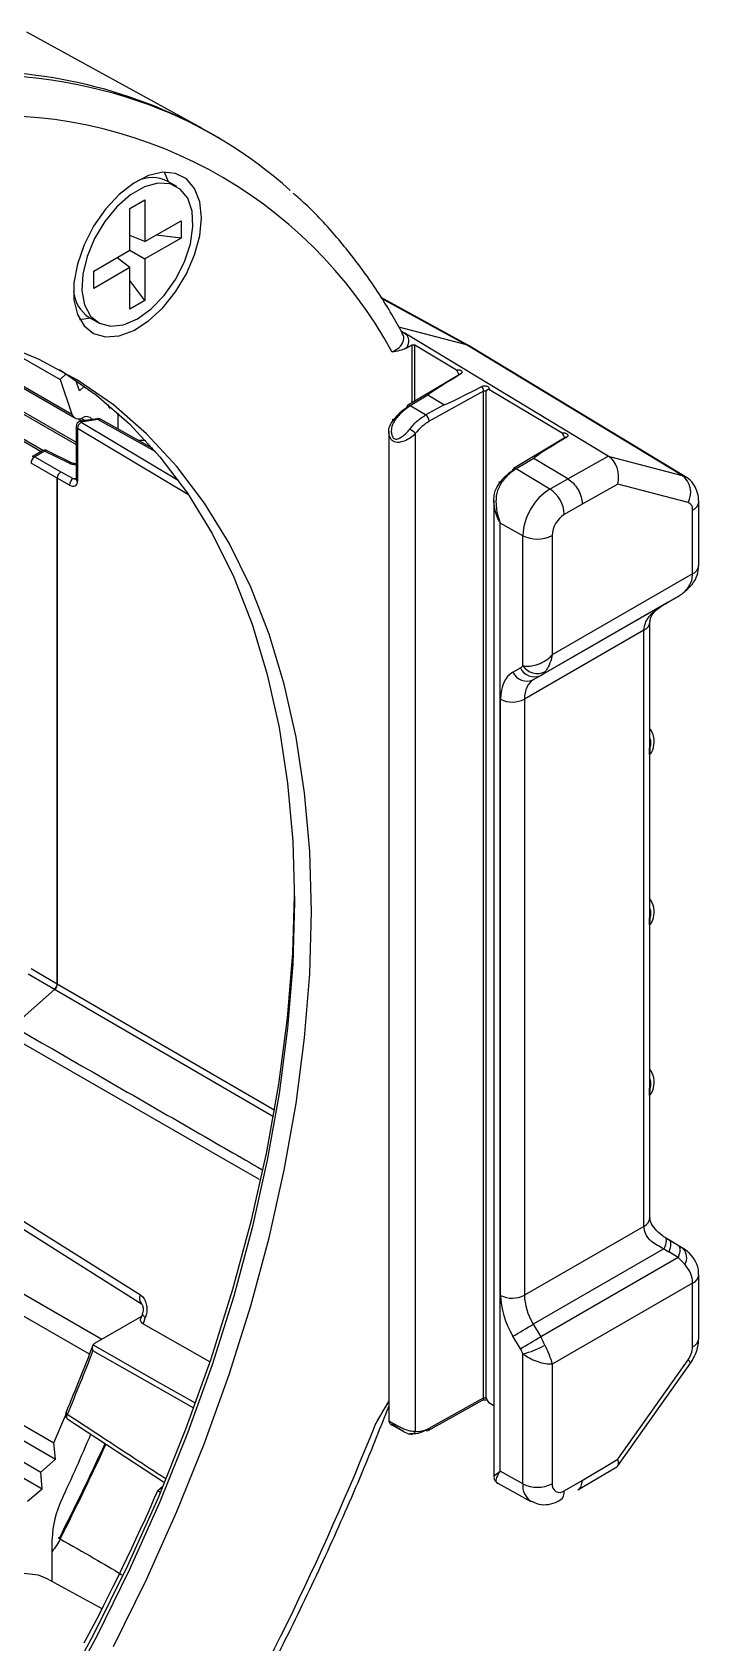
# Model space of a CAD drawing. Extents: x 7 to 135, y 1 to 99.
# Drawn here: x 33.303 to 35.219, y 72.161 to 76.795 of the extents above; entities that cross this region are included whole.
import ezdxf

# ---------------------------------------------------------------- set-up
doc = ezdxf.new("R2010")
doc.units = 0
doc.header["$MEASUREMENT"] = 0
doc.layers.add('OBJECT', color=7, linetype='CONTINUOUS')

msp = doc.modelspace()

# ---------------------------------------------------------------- linework, layer by layer
at = {"layer": 'OBJECT'}
for p, q in [((33.7908, 76.5186), (33.2875, 76.795)), ((33.8521, 76.4828), (33.837, 76.4919)), ((33.6942, 76.3647), (33.6834, 76.3923)), ((33.7183, 76.3508), (33.6923, 76.3658)), ((33.5838, 76.2875), (33.6269, 76.3124)), ((33.5838, 76.1675), (33.5838, 76.2875)), ((33.6269, 76.3124), (33.6269, 76.1924)), ((33.6269, 76.1924), (33.7308, 76.2524)), ((33.7308, 76.2524), (33.7308, 76.2026)), ((33.6269, 76.1924), (33.5838, 76.2104)), ((33.7308, 76.2026), (33.6269, 76.1426)), ((33.7308, 76.2026), (33.6588, 76.2108)), ((33.4798, 76.1075), (33.5838, 76.1675)), ((33.5838, 76.1177), (33.5466, 76.1461)), ((33.5838, 76.1675), (33.6269, 76.1426)), ((33.6269, 76.1426), (33.6269, 76.0226)), ((33.5838, 76.1177), (33.4798, 76.0577)), ((33.4798, 76.0577), (33.4798, 76.1075)), ((33.5838, 75.9977), (33.5838, 76.1177)), ((33.6269, 76.0226), (33.5838, 76.0809)), ((33.6269, 76.0226), (33.5838, 75.9977)), ((34.5605, 75.8916), (34.3042, 76.0324)), ((34.3056, 76.0302), (34.5511, 75.8954)), ((32.6783, 75.9646), (33.329, 75.589)), ((32.688, 75.9653), (33.3349, 75.5918)), ((32.8063, 75.9683), (33.4288, 75.6089)), ((32.8175, 75.9681), (33.4288, 75.6152)), ((32.9517, 75.9587), (33.4257, 75.6851)), ((32.9654, 75.957), (33.4171, 75.6962)), ((33.4663, 75.9743), (33.4923, 75.9593)), ((33.1916, 75.9061), (33.3833, 75.7954)), ((34.5511, 75.8954), (34.357, 75.9462)), ((34.3621, 75.937), (34.3712, 75.9302)), ((34.3712, 75.9302), (34.3794, 75.9246)), ((34.9583, 75.5755), (34.372, 75.9297)), ((34.3796, 75.8865), (34.3952, 75.8953)), ((34.3952, 75.8953), (34.4022, 75.8951)), ((34.3952, 75.7289), (34.3952, 75.8953)), ((34.4022, 75.8951), (34.5219, 75.8237)), ((34.4022, 75.7331), (34.4022, 75.8951)), ((35.1712, 75.5197), (34.5511, 75.8954)), ((35.1807, 75.5158), (34.562, 75.8908)), ((33.4008, 75.8121), (33.3833, 75.7954)), ((33.3833, 75.7954), (33.4171, 75.6962)), ((33.439, 75.7627), (33.4284, 75.7939)), ((33.4533, 75.7764), (33.439, 75.7627)), ((34.5327, 75.8111), (34.3817, 75.7208)), ((34.5328, 75.8112), (34.5327, 75.8111)), ((34.6153, 75.7679), (34.8259, 75.642)), ((33.5194, 75.725), (33.5254, 75.7146)), ((34.4403, 75.7504), (34.3896, 75.7201)), ((34.4336, 75.6938), (34.3896, 75.7201)), ((34.4336, 75.6938), (34.4861, 75.723)), ((34.4861, 75.723), (34.4403, 75.7504)), ((34.6002, 75.7625), (34.4439, 75.6754)), ((34.6002, 72.8658), (34.6002, 75.7625)), ((34.6072, 75.7622), (34.6002, 75.7625)), ((34.6072, 72.8661), (34.6072, 75.7622)), ((33.4353, 75.6827), (33.4464, 75.6763)), ((33.4894, 75.683), (33.4415, 75.6756)), ((33.4435, 75.6843), (33.455, 75.6777)), ((33.4917, 75.6804), (33.4438, 75.673)), ((33.6582, 75.5876), (33.4917, 75.6804)), ((33.6499, 75.5972), (33.499, 75.6813)), ((33.55, 75.6529), (33.55, 75.6984)), ((33.4288, 75.6608), (33.4288, 75.5089)), ((33.433, 75.6547), (33.433, 75.5029)), ((33.7525, 75.4638), (33.433, 75.6547)), ((33.4438, 75.673), (33.7226, 75.5063)), ((34.3275, 75.6457), (34.3275, 72.8014)), ((34.404, 72.7695), (34.404, 75.6401)), ((34.8368, 75.6295), (34.6858, 75.5392)), ((34.8369, 75.6295), (34.8368, 75.6295)), ((33.3314, 75.5904), (33.3029, 75.5739)), ((33.3386, 75.5898), (33.3101, 75.5734)), ((33.4088, 75.5547), (33.3386, 75.5898)), ((33.4159, 75.5557), (33.3456, 75.5908)), ((33.3748, 75.5115), (33.2995, 75.555)), ((33.3101, 75.5734), (33.3854, 75.5299)), ((34.7443, 75.5687), (34.6937, 75.5384)), ((34.7905, 75.4806), (34.6937, 75.5384)), ((34.842, 75.5103), (34.7443, 75.5687)), ((34.842, 75.5103), (34.9583, 75.5755)), ((34.9583, 75.5755), (35.1712, 75.5197)), ((33.3748, 74.0569), (33.3748, 75.5115)), ((33.375, 75.5114), (33.375, 74.0568)), ((33.4099, 75.492), (33.375, 75.5114)), ((33.3854, 75.5299), (33.4203, 75.5105)), ((33.4203, 75.5105), (33.4288, 75.5119)), ((34.7905, 75.4806), (34.842, 75.5103)), ((34.9859, 75.4945), (34.8837, 75.4373)), ((35.188, 75.4417), (34.9859, 75.4945)), ((34.6298, 75.4478), (34.6298, 72.6392)), ((35.2185, 75.2609), (35.2185, 75.4442)), ((34.8837, 75.4373), (34.8322, 75.4075)), ((35.201, 75.2364), (35.201, 75.4197)), ((34.713, 75.3464), (34.6481, 75.3826)), ((34.6481, 72.6546), (34.6481, 75.3826)), ((34.713, 74.9721), (34.713, 75.3464)), ((34.7971, 75.3469), (34.7971, 75.0033)), ((35.201, 75.2364), (34.7971, 75.0033)), ((35.1595, 75.1718), (34.7644, 74.9438)), ((35.1326, 75.1563), (35.1595, 75.1718)), ((35.1185, 75.1482), (34.743, 74.9314)), ((35.0608, 75.0743), (34.7175, 74.8761)), ((35.0608, 73.359), (35.0608, 75.0743)), ((35.0783, 74.7496), (35.0783, 75.0988)), ((34.6845, 74.9535), (34.7058, 74.9658)), ((34.7644, 74.9438), (34.743, 74.9314)), ((34.6489, 73.1606), (34.6489, 74.8758)), ((34.7175, 74.8761), (34.7175, 73.1609)), ((35.0783, 74.2597), (35.0783, 74.7126)), ((33.4672, 72.9913), (30.5835, 74.656)), ((30.6195, 74.6989), (33.5034, 73.0341)), ((30.413, 74.4403), (33.365, 72.7361)), ((30.3899, 74.4094), (33.3699, 72.6891)), ((30.3352, 74.3341), (33.3316, 72.6043)), ((30.3584, 74.3663), (33.3278, 72.6521)), ((35.0783, 73.7698), (35.0783, 74.2226)), ((33.2995, 74.1011), (33.3748, 74.0569)), ((33.3669, 74.0406), (33.2916, 74.0848)), ((33.375, 74.0568), (33.9998, 73.6932)), ((33.2478, 73.9348), (33.3668, 74.0403)), ((33.9964, 73.6741), (33.3671, 74.0404)), ((35.0783, 73.3835), (35.0783, 73.7327)), ((33.12, 73.4501), (33.617, 73.1363)), ((35.0608, 73.359), (34.7175, 73.1609)), ((35.1738, 73.2957), (35.123, 73.3265)), ((35.1333, 73.3196), (35.1302, 73.3215)), ((35.1313, 73.3209), (35.1333, 73.3196)), ((35.1333, 73.3196), (35.1602, 73.3037)), ((35.1185, 73.2944), (34.743, 73.0776)), ((35.1595, 73.2695), (34.7644, 73.0415)), ((35.1595, 73.2695), (35.1326, 73.2854)), ((35.2185, 73.0367), (35.2185, 73.22)), ((35.201, 73.1955), (34.7971, 72.9624)), ((35.201, 73.0122), (35.201, 73.1955)), ((33.6167, 73.0996), (33.4822, 73.0219)), ((33.6195, 73.1073), (33.6146, 73.0936)), ((33.6218, 73.0788), (33.8121, 72.9705)), ((34.7058, 73.007), (34.6845, 73.0431)), ((34.743, 73.0776), (34.7644, 73.0415)), ((34.713, 72.6184), (34.713, 72.9927)), ((34.7971, 72.9624), (34.7971, 72.6188)), ((34.9859, 72.6891), (35.188, 72.9752)), ((34.9862, 72.67), (35.1946, 72.9651)), ((34.3275, 72.8575), (34.2905, 72.7921)), ((34.4408, 72.7717), (34.5971, 72.8589)), ((34.4439, 72.7786), (34.6002, 72.8658)), ((34.6002, 72.8658), (34.6072, 72.8661)), ((34.6298, 72.843), (34.6153, 72.8511)), ((33.365, 72.7361), (33.3983, 72.8151)), ((33.405, 72.8042), (33.6804, 72.6237)), ((34.3361, 72.7877), (34.3701, 72.769)), ((34.3702, 72.7692), (34.3674, 72.7707)), ((33.3699, 72.6891), (33.365, 72.7361)), ((33.3278, 72.6521), (33.3699, 72.6891)), ((34.8709, 72.6006), (34.9836, 72.6676)), ((34.8837, 72.6283), (34.9859, 72.6891)), ((33.3316, 72.6043), (33.3278, 72.6521)), ((34.6415, 72.6199), (34.7364, 72.5678)), ((34.713, 72.6184), (34.6481, 72.6546)), ((34.8322, 72.5986), (34.8837, 72.6283)), ((33.2892, 72.5685), (33.3316, 72.6043)), ((33.664, 72.5994), (33.6793, 72.6124)), ((33.664, 72.5994), (33.6719, 72.5948)), ((34.8713, 72.6009), (34.8719, 72.6012)), ((33.36, 72.3375), (33.36, 72.4601)), ((33.5035, 72.2588), (33.3459, 72.3453))]:
    msp.add_line(p, q, dxfattribs=at)
at = {"layer": 'OBJECT', "flags": 128}
for points in [[(33.7892, 76.2612), (33.7842, 76.3073), (33.7696, 76.3452), (33.7462, 76.3728), (33.7151, 76.3887), (33.6782, 76.392), (33.6373, 76.3826), (33.5946, 76.3608), (33.5526, 76.328), (33.5134, 76.2858), (33.4792, 76.2366), (33.4517, 76.183), (33.4326, 76.1279), (33.4227, 76.0743), (33.4227, 76.025), (33.4326, 75.9827), (33.4517, 75.9497), (33.4792, 75.9278), (33.5134, 75.9181), (33.5526, 75.9212), (33.5946, 75.9369), (33.6373, 75.9644), (33.6782, 76.0021), (33.7151, 76.0481), (33.7462, 76.0999), (33.7696, 76.1546), (33.7842, 76.2094), (33.7892, 76.2612)], [(33.6053, 75.9705), (33.6451, 75.9992), (33.6823, 76.0378), (33.7147, 76.0837), (33.7403, 76.1341), (33.7573, 76.1858), (33.7648, 76.2355), (33.7623, 76.2802), (33.7499, 76.3171), (33.7285, 76.3438), (33.6993, 76.3586), (33.6642, 76.3606), (33.6254, 76.3497), (33.5853, 76.3266), (33.5465, 76.2927), (33.5114, 76.2501), (33.4822, 76.2016), (33.4607, 76.1501), (33.4484, 76.099), (33.4458, 76.0514), (33.4534, 76.0103), (33.4704, 75.9783), (33.4959, 75.9574), (33.5283, 75.9489), (33.5656, 75.9534), (33.6053, 75.9705)], [(34.1053, 74.2651), (34.1004, 74.4389), (34.0857, 74.6062), (34.0613, 74.7665), (34.0272, 74.9191), (33.9837, 75.0633), (33.9308, 75.1986), (33.8689, 75.3244), (33.7982, 75.4402), (33.7189, 75.5454), (33.6313, 75.6398), (33.536, 75.7229), (33.4331, 75.7943), (33.3232, 75.8537), (33.2067, 75.901), (33.0841, 75.9359), (32.9559, 75.9582), (32.8226, 75.968), (32.6848, 75.9651), (32.543, 75.9495), (32.5034, 75.943)], [(33.4389, 75.9688), (33.4642, 75.9722), (33.4682, 75.9732)], [(34.562, 75.8908), (34.5588, 75.8925), (34.5511, 75.8954)], [(33.3816, 75.8241), (33.3843, 75.8224), (33.4872, 75.751), (33.5825, 75.668), (33.6701, 75.5736), (33.7494, 75.4683), (33.8201, 75.3526), (33.8821, 75.2268), (33.9349, 75.0915), (33.9784, 74.9473), (34.0125, 74.7947), (34.0369, 74.6344), (34.0516, 74.467), (34.0565, 74.2933), (34.0516, 74.1139), (34.0369, 73.9296), (34.0125, 73.7411), (33.9784, 73.5492), (33.9349, 73.3547), (33.8821, 73.1584), (33.8201, 72.9611), (33.7494, 72.7637), (33.6701, 72.5668), (33.5825, 72.3714), (33.4872, 72.1782), (33.3843, 71.9881)], [(34.5327, 75.8111), (34.5328, 75.8112), (34.5329, 75.8112)], [(34.5329, 75.8112), (34.5339, 75.8116), (34.5351, 75.8119)], [(33.4415, 75.6756), (33.4416, 75.6756), (33.4423, 75.6753), (33.443, 75.6744), (33.4438, 75.673)], [(33.4894, 75.683), (33.4896, 75.683), (33.4903, 75.6827), (33.491, 75.6818), (33.4917, 75.6804)], [(34.3402, 75.678), (34.3393, 75.6792), (34.3389, 75.6802), (34.3389, 75.6809), (34.3394, 75.6812), (34.3404, 75.6812), (34.3418, 75.6808), (34.3435, 75.68), (34.3455, 75.679)], [(34.8368, 75.6295), (34.8369, 75.6295), (34.837, 75.6296)], [(34.837, 75.6296), (34.8379, 75.63), (34.8391, 75.6302)], [(34.6466, 75.4984), (34.6458, 75.4997), (34.6453, 75.5007), (34.6454, 75.5013), (34.6459, 75.5016), (34.6468, 75.5016), (34.6482, 75.5012), (34.6499, 75.5004), (34.6519, 75.4994)], [(35.1712, 75.5197), (35.1779, 75.5173), (35.1804, 75.5159)], [(35.1819, 75.1877), (35.1814, 75.1874), (35.1791, 75.1868)], [(33.3762, 71.9935), (33.4803, 72.186), (33.5768, 72.3815), (33.6654, 72.5793), (33.7456, 72.7786), (33.8173, 72.9784), (33.8799, 73.1781), (33.9334, 73.3768), (33.9775, 73.5736), (34.0119, 73.7678), (34.0366, 73.9586), (34.0515, 74.1452), (34.0564, 74.3099)], [(33.536, 72.1501), (33.6313, 72.3432), (33.7189, 72.5387), (33.7982, 72.7355), (33.8689, 72.933), (33.9308, 73.1303), (33.9837, 73.3265), (34.0272, 73.521), (34.0613, 73.7129), (34.0857, 73.9014), (34.1004, 74.0857), (34.1053, 74.2651)], [(33.9563, 73.4939), (33.8961, 73.5286), (33.2332, 73.9106)], [(33.1165, 73.4756), (33.1577, 73.4496), (33.3226, 73.3456), (33.6138, 73.1618)], [(35.1221, 73.3268), (35.1232, 73.3258), (35.1245, 73.3234), (35.1251, 73.3203), (35.1251, 73.3163), (35.1244, 73.3117), (35.123, 73.3064), (35.121, 73.3006), (35.1185, 73.2944)], [(35.1333, 73.3196), (35.1352, 73.3178), (35.1366, 73.3152), (35.1373, 73.3118), (35.1375, 73.3077), (35.1371, 73.3029), (35.1362, 73.2975), (35.1346, 73.2917), (35.1326, 73.2854)], [(35.1602, 73.3037), (35.1621, 73.3019), (35.1634, 73.2993), (35.1642, 73.2959), (35.1644, 73.2918), (35.164, 73.287), (35.163, 73.2816), (35.1615, 73.2758), (35.1595, 73.2695)], [(33.6195, 73.1073), (33.6194, 73.1062), (33.6202, 73.1044), (33.622, 73.1024), (33.6248, 73.1001), (33.6285, 73.0978)], [(33.7653, 72.8374), (33.7206, 72.8629), (33.4775, 73.0011)], [(33.4777, 73.0178), (33.6556, 72.9166), (33.7708, 72.8511)], [(35.1946, 72.9651), (35.1947, 72.9654), (35.1943, 72.9675), (35.192, 72.9708), (35.188, 72.9752)], [(33.405, 72.8043), (33.4041, 72.805), (33.4027, 72.8074), (33.4022, 72.8107), (33.4027, 72.8144), (33.4041, 72.8184)], [(34.3911, 72.7609), (34.3902, 72.7611), (34.3881, 72.762)], [(33.3459, 72.3453), (33.3208, 72.3555), (33.2783, 72.3601), (33.2316, 72.3517), (33.1826, 72.3308), (33.1334, 72.2981), (33.0859, 72.2551), (33.0421, 72.2034), (33.0038, 72.1453), (32.9726, 72.0831), (32.9497, 72.0193), (32.9362, 71.9566), (32.9326, 71.8977), (32.9389, 71.8448), (32.955, 71.8001), (32.9802, 71.7656), (33.0017, 71.7489)]]:
    msp.add_lwpolyline(points, dxfattribs=at)
at = {"layer": 'OBJECT'}
for centre, radius, start, end in [((33.1396, 75.3065), 1.3754, 59.5295, 93.3106), ((33.1491, 75.2437), 1.4287, 69.9403, 93.2268), ((33.1919, 75.2513), 1.3041, 28.5635, 94.8414), ((33.2001, 75.4065), 1.2583, 47.87, 69.5789), ((33.6473, 76.2774), 0.0992, 63.0364, 115.6345), ((33.523, 76.059), 0.1019, 185.1226, 236.2172), ((34.5769, 75.7615), 0.0234, 2.5027, 37.9358), ((34.3862, 75.7147), 0.0076, 126.0664, 185.4117), ((34.3851, 75.7139), 0.0077, 53.7514, 115.6209), ((33.4362, 75.7026), 0.0201, 198.3946, 303.4464), ((33.4438, 75.6608), 0.015, 98.793, 180), ((33.4584, 75.6685), 0.0206, 36.6211, 122.6582), ((33.4917, 75.6682), 0.015, 60.8612, 98.793), ((33.4961, 75.6745), 0.00735, 66.6639, 126.6818), ((33.5351, 75.7255), 0.015, 210.0081, 238.6062), ((33.5301, 75.7226), 0.00928, 210.1661, 239.4905), ((33.5301, 75.7172), 0.00527, 208.6474, 238.2857), ((34.4204, 75.6744), 0.0235, 2.5135, 55.7421), ((33.4362, 75.6614), 0.0074, 185.2546, 244.7145), ((33.4557, 75.6537), 0.0227, 121.5919, 177.265), ((34.3512, 75.5925), 0.0711, 42.0021, 58.7195), ((33.3389, 75.5774), 0.015, 63.4641, 119.9973), ((33.3345, 75.5837), 0.00731, 56.4392, 114.9612), ((33.3429, 75.584), 0.00727, 68.3949, 127.1546), ((33.3212, 75.5547), 0.0218, 120.8772, 179.1228), ((33.306, 75.5673), 0.00731, 56.4392, 114.9612), ((33.4132, 75.5489), 0.00728, 68.4592, 127.1459), ((34.6903, 75.533), 0.00759, 126.0482, 185.4299), ((34.6891, 75.5322), 0.0077, 53.7255, 115.6468), ((33.3966, 75.5112), 0.0218, 120.8771, 179.1226), ((33.3807, 75.521), 0.0111, 238.11, 239.2017), ((33.397, 75.5112), 0.0221, 121.8692, 179.2745), ((33.432, 75.4917), 0.0221, 121.8692, 179.2745), ((33.4362, 75.5096), 0.0074, 185.2546, 244.7145), ((35.1339, 75.4709), 0.0615, 331.5812, 52.6343), ((34.8812, 75.3388), 0.1683, 122.6055, 177.3944), ((34.7398, 75.4033), 0.0924, 2.6515, 56.7709), ((35.189, 75.4468), 0.0296, 293.7478, 354.9144), ((34.8732, 75.3434), 0.0761, 122.6055, 177.3947), ((35.1807, 75.4225), 0.0205, 352.1128, 69.144), ((34.7547, 75.429), 0.0925, 243.2336, 297.3442), ((35.1891, 75.2635), 0.0296, 293.6859, 354.9956), ((35.0488, 75.1014), 0.0297, 293.7996, 354.6981), ((34.7251, 74.9727), 0.0449, 205.2231, 293.4327), ((34.7465, 74.985), 0.0449, 205.223, 293.4325), ((34.7556, 75.0019), 0.052, 215.0224, 293.5696), ((34.6829, 74.9432), 0.0755, 243.2341, 297.3441), ((33.3807, 74.0664), 0.0111, 238.11, 239.2017), ((33.3805, 74.0664), 0.0111, 239.1163, 240.2019), ((33.3916, 74.0827), 0.0489, 239.6462, 239.8922), ((35.0488, 73.3862), 0.0296, 293.7662, 354.9146), ((35.144, 73.2688), 0.0401, 330.8188, 42.2367), ((35.1891, 73.2226), 0.0296, 293.7052, 355.1662), ((33.6324, 73.1513), 0.0214, 150.6607, 224.7945), ((34.6829, 73.228), 0.0755, 243.2341, 297.3441), ((28.2471, 74.9993), 5.7075, 340.337, 340.5387), ((31.914, 77.8114), 5.5147, 300.157, 300.863), ((31.9196, 77.8021), 5.5459, 300.159, 300.861), ((35.1891, 73.0392), 0.0296, 293.6859, 354.9956), ((28.0871, 75.0592), 5.7699, 337.1474, 339.10314), ((34.6698, 73.1982), 0.21, 281.8916, 300.5313), ((35.134, 73.015), 0.067, 323.6502, 357.5993), ((34.5932, 72.8649), 0.00712, 303.6522, 7.5915), ((33.4132, 72.8168), 0.015, 157.1518, 236.7658), ((33.4068, 72.8261), 0.00813, 205.0776, 251.025), ((26.4774, 75.9138), 8.4136, 321.08117, 338.22124), ((27.7704, 75.1838), 6.1944, 335.067, 336.97563), ((34.3924, 72.7731), 0.0122, 263.9223, 342.8556), ((34.4378, 72.7783), 0.00724, 234.3473, 293.6736), ((34.4368, 72.7777), 0.00716, 303.8647, 7.408), ((25.9491, 76.2257), 8.3303, 333.14371, 335.22167), ((25.9736, 76.2115), 8.3053, 333.14371, 335.23645), ((34.7664, 72.6124), 0.0537, 173.5876, 236.2453), ((34.7547, 72.7009), 0.0925, 243.2336, 297.3442), ((34.8185, 72.6153), 0.0216, 170.7853, 309.2033), ((33.6331, 72.4531), 0.2731, 154.0775, 178.5326), ((28.1582, 74.9859), 6.0008, 331.91648, 336.5658), ((34.8028, 72.5953), 0.0296, 304.6531, 6.2928)]:
    msp.add_arc(centre, radius, start, end, dxfattribs=at)
for centre, major_axis, ratio, start_param, end_param in [((35.1465, 76.1608), (0.7062, 0.4103), 0.013232, 2.609715, 3.148922), ((35.2174, 76.1184), (0.7313, 0.3953), 0.012773, 3.14919, 3.688418), ((34.3787, 75.6287), (0.0509, 0.0912), 0.567218, 0.777194, 1.336038), ((34.4438, 75.591), (0.053, 0.0887), 0.587369, 0.794049, 1.359369), ((35.4505, 75.9791), (0.7062, 0.4103), 0.013232, 2.609609, 3.148922), ((33.6064, 75.5593), (0.11, 0.0032), 0.556797, 1.342332, 1.5421), ((33.4293, 75.5674), (0.03, 0.0009), 0.556797, 3.945624, 4.679401), ((34.9435, 75.519), (-0.0079, 0.0617), 0.713375, 4.214675, 5.768018), ((33.4092, 75.5169), (-0.0187, 0.0262), 0.564092, 2.269368, 3.809936), ((33.42, 75.5229), (0.0194, -0.0082), 0.555701, 4.958992, 5.31866), ((34.6827, 75.4532), (0.0472, 0.0847), 0.567218, 0.777194, 1.342344), ((35.1302, 75.2935), (0.0156, 0.1317), 0.703403, 3.625631, 3.856201), ((35.135, 75.1577), (0.1925, 0.1111), 0.00007, 1.5831, 1.656567), ((34.7704, 74.808), (-0.0867, 0.1451), 0.587369, 6.27423, 7.059628), ((34.6697, 75.027), (-0.0364, 0.0609), 0.587369, 3.132637, 3.359014), ((34.7038, 75.0473), (-0.0609, 0.1034), 0.583313, 3.136403, 3.362779), ((34.8045, 74.8283), (-0.0623, 0.1026), 0.591392, 6.270359, 7.055757), ((33.364, 74.0509), (0.0075, 0.013), 0.595189, 4.191336, 5.499399), ((33.364, 74.0509), (0.0076, 0.0129), 0.612561, 4.193566, 5.501628), ((34.5471, 73.35), (1.1723, -0.7072), 0.015323, 3.150836, 3.151186), ((34.5581, 73.3559), (1.1831, -0.701), 0.007664, 3.146016, 3.146366), ((34.555, 73.3663), (1.1882, -0.6741), 0.018972, 3.134758, 3.14745), ((34.5581, 73.3559), (1.191, -0.6845), 0.009451, 3.138189, 3.138539), ((35.135, 73.5063), (-0.1361, 0.2357), 0.577247, 2.270267, 2.343734), ((35.1302, 73.2526), (0.0913, -0.0854), 0.259423, 1.261668, 1.492238), ((35.1609, 73.3042), (0.0593, -0.0351), 0.01075, 4.706253, 4.936823), ((34.7704, 73.0928), (-0.0867, 0.1451), 0.587369, 0.776443, 1.561841), ((34.8045, 73.1131), (-0.0623, 0.1026), 0.591392, 0.772571, 1.55797), ((34.7038, 73.0065), (-0.0609, 0.1034), 0.583313, 4.480822, 4.707199), ((34.6697, 72.9861), (-0.0364, 0.0609), 0.587369, 4.477057, 4.703434), ((34.4438, 72.863), (0.053, 0.0887), 0.587369, 3.370931, 3.936251), ((34.9435, 72.7135), (-0.0415, 0.0449), 0.368876, 3.063176, 3.841385)]:
    msp.add_ellipse(centre, major_axis=major_axis, ratio=ratio, start_param=start_param, end_param=end_param, dxfattribs=at)
for points, knots in [([(34.3666, 75.929), (34.3566, 75.9471), (34.324, 76.0063), (34.2626, 76.1), (34.1794, 76.2057), (34.1092, 76.283), (34.0644, 76.3215), (34.0524, 76.3318)], [0, 0, 0, 0, 0.116122, 0.379809, 0.642759, 0.904715, 1, 1, 1, 1]), ([(34.3373, 75.8749), (34.3428, 75.8779), (34.3557, 75.8851), (34.3683, 75.8998), (34.3728, 75.9156), (34.3679, 75.9252), (34.3661, 75.9288)], [0, 0, 0, 0, 0.221374, 0.523862, 0.824139, 1, 1, 1, 1]), ([(34.3794, 75.9246), (34.3814, 75.92), (34.3871, 75.9073), (34.3825, 75.8946), (34.3796, 75.8865)], [0, 0, 0, 0, 0.3655701, 1, 1, 1, 1]), ([(34.3796, 75.8865), (34.3726, 75.8836), (34.3581, 75.8774), (34.3445, 75.8759), (34.3374, 75.8749), (34.3373, 75.8749)], [0, 0, 0, 0, 0.479289, 0.993061, 1, 1, 1, 1]), ([(34.5219, 75.8237), (34.5232, 75.8238), (34.5259, 75.8242), (34.5301, 75.8236), (34.5338, 75.8224), (34.5366, 75.8205), (34.5382, 75.8183), (34.5385, 75.8158), (34.5374, 75.8136), (34.5358, 75.8124), (34.5351, 75.8119)], [0, 0, 0, 0, 0.127098, 0.254207, 0.381227, 0.508229, 0.635163, 0.762171, 0.88923, 1, 1, 1, 1]), ([(34.5296, 75.8086), (34.5296, 75.8087), (34.5293, 75.8094), (34.5287, 75.8109), (34.5276, 75.8137), (34.5257, 75.8182), (34.5233, 75.8216), (34.5219, 75.8237)], [0, 0, 0, 0, 0.0089151, 0.146175, 0.2832191, 0.5543775, 1, 1, 1, 1]), ([(34.5953, 75.7759), (34.5964, 75.7763), (34.5987, 75.7773), (34.6028, 75.7777), (34.607, 75.7774), (34.6108, 75.7763), (34.6138, 75.7745), (34.6157, 75.7723), (34.6162, 75.77), (34.6156, 75.7685), (34.6153, 75.7679)], [0, 0, 0, 0, 0.127205, 0.254389, 0.381573, 0.508646, 0.635618, 0.762539, 0.889522, 1, 1, 1, 1]), ([(34.6153, 75.7679), (34.6138, 75.7675), (34.6114, 75.767), (34.6093, 75.7649), (34.6082, 75.7634), (34.6076, 75.7626), (34.6073, 75.7622), (34.6072, 75.7622)], [0, 0, 0, 0, 0.4455582, 0.7167708, 0.8538267, 0.9910138, 1, 1, 1, 1]), ([(34.3896, 75.7201), (34.3825, 75.7153), (34.367, 75.7049), (34.3531, 75.6881), (34.3455, 75.679)], [0, 0, 0, 0, 0.454597, 1, 1, 1, 1]), ([(34.404, 75.6401), (34.3996, 75.636), (34.39, 75.6272), (34.3732, 75.6182), (34.3586, 75.6142), (34.3481, 75.6146), (34.3404, 75.6176), (34.3343, 75.623), (34.3291, 75.6319), (34.3267, 75.6453), (34.329, 75.6624), (34.3364, 75.6727), (34.3402, 75.678)], [0, 0, 0, 0, 0.120973, 0.261664, 0.366696, 0.439044, 0.499804, 0.560103, 0.631646, 0.736673, 0.863638, 1, 1, 1, 1]), ([(34.3455, 75.679), (34.3426, 75.6741), (34.3368, 75.6646), (34.3344, 75.6495), (34.3353, 75.6377), (34.3384, 75.6299), (34.3426, 75.6256), (34.348, 75.6239), (34.3555, 75.6253), (34.3658, 75.631), (34.3775, 75.6408), (34.3848, 75.6493), (34.3881, 75.6533)], [0, 0, 0, 0, 0.14501, 0.279376, 0.384498, 0.450066, 0.501534, 0.552961, 0.61833, 0.722541, 0.871291, 1, 1, 1, 1]), ([(34.3881, 75.6533), (34.3945, 75.6609), (34.4087, 75.6776), (34.4248, 75.6881), (34.4336, 75.6938)], [0, 0, 0, 0, 0.4536274, 1, 1, 1, 1]), ([(34.8259, 75.642), (34.8273, 75.6422), (34.83, 75.6425), (34.8342, 75.642), (34.8379, 75.6408), (34.8407, 75.6389), (34.8423, 75.6366), (34.8425, 75.6342), (34.8414, 75.6319), (34.8399, 75.6308), (34.8391, 75.6302)], [0, 0, 0, 0, 0.127104, 0.254165, 0.381205, 0.508229, 0.635177, 0.762152, 0.889216, 1, 1, 1, 1]), ([(34.8336, 75.627), (34.8336, 75.627), (34.8333, 75.6278), (34.8328, 75.6292), (34.8317, 75.6321), (34.8297, 75.6365), (34.8274, 75.6399), (34.8259, 75.642)], [0, 0, 0, 0, 0.008982, 0.146181, 0.283231, 0.554403, 1, 1, 1, 1]), ([(33.4288, 75.5532), (33.4269, 75.5533), (33.4231, 75.5534), (33.4186, 75.5545), (33.4167, 75.5554), (33.4159, 75.5557)], [0, 0, 0, 0, 0.371193, 0.732423, 1, 1, 1, 1]), ([(34.6937, 75.5384), (34.6866, 75.5336), (34.6718, 75.5236), (34.6587, 75.5077), (34.6519, 75.4994)], [0, 0, 0, 0, 0.480227, 1, 1, 1, 1]), ([(33.4288, 75.5089), (33.4287, 75.5083), (33.4286, 75.5074), (33.4287, 75.5076), (33.4287, 75.5076)], [0, 0, 0, 0, 0.682559, 1, 1, 1, 1]), ([(34.6481, 75.3826), (34.6481, 75.3827), (34.6476, 75.3835), (34.6466, 75.3854), (34.6439, 75.3905), (34.6354, 75.409), (34.6281, 75.4386), (34.6309, 75.4743), (34.6417, 75.4909), (34.6466, 75.4984)], [0, 0, 0, 0, 0.0031203, 0.0206763, 0.053584, 0.1400866, 0.5079971, 0.7770818, 1, 1, 1, 1]), ([(34.6519, 75.4994), (34.6476, 75.4918), (34.6378, 75.4748), (34.6341, 75.4393), (34.639, 75.4085), (34.6456, 75.389), (34.6477, 75.3837), (34.6481, 75.3827), (34.6481, 75.3826)], [0, 0, 0, 0, 0.216237, 0.4848889, 0.8577058, 0.9736092, 0.9965692, 1, 1, 1, 1]), ([(34.842, 75.5103), (34.8475, 75.5064), (34.8586, 75.4984), (34.8724, 75.4791), (34.8819, 75.4575), (34.8831, 75.444), (34.8837, 75.4373)], [0, 0, 0, 0, 0.249996, 0.500006, 0.750006, 1, 1, 1, 1]), ([(35.2185, 75.4442), (35.2179, 75.4526), (35.2167, 75.4707), (35.2042, 75.4954), (35.1904, 75.5113), (35.1808, 75.5154), (35.18, 75.5157)], [0, 0, 0, 0, 0.295828, 0.63598, 0.96768, 1, 1, 1, 1]), ([(35.1814, 75.1883), (35.1877, 75.1939), (35.2017, 75.2064), (35.2156, 75.2317), (35.2173, 75.2514), (35.2182, 75.2609)], [0, 0, 0, 0, 0.299187, 0.661829, 1, 1, 1, 1]), ([(35.1791, 75.1868), (35.1831, 75.1913), (35.1916, 75.2007), (35.1994, 75.2175), (35.2004, 75.2301), (35.201, 75.2364)], [0, 0, 0, 0, 0.3145614, 0.6578868, 1, 1, 1, 1]), ([(35.0608, 75.0743), (35.0617, 75.0812), (35.0639, 75.0979), (35.0838, 75.1251), (35.1059, 75.1398), (35.1185, 75.1482)], [0, 0, 0, 0, 0.233282, 0.565459, 1, 1, 1, 1]), ([(35.0788, 75.0987), (35.079, 75.1025), (35.0794, 75.1107), (35.0908, 75.1281), (35.1091, 75.1433), (35.1233, 75.1508), (35.1281, 75.1533)], [0, 0, 0, 0, 0.235268, 0.516239, 0.837223, 1, 1, 1, 1]), ([(34.713, 74.9721), (34.7186, 74.9714), (34.7286, 74.9701), (34.748, 74.9732), (34.7682, 74.9805), (34.7834, 74.9903), (34.7924, 74.9983), (34.7955, 75.0014), (34.7971, 75.0032), (34.7971, 75.0033)], [0, 0, 0, 0, 0.220983, 0.393625, 0.629568, 0.865289, 0.927329, 0.996391, 1, 1, 1, 1]), ([(34.7971, 75.0033), (34.7971, 75.0031), (34.7971, 75.003), (34.797, 75.0027), (34.797, 75.0023), (34.7967, 75.001), (34.7961, 74.9979), (34.7933, 74.986), (34.7868, 74.9691), (34.7796, 74.9588), (34.7764, 74.9543)], [0, 0, 0, 0, 0.006412, 0.007947, 0.012357, 0.029422, 0.070263, 0.170739, 0.638607, 1, 1, 1, 1]), ([(35.0779, 74.7126), (35.078, 74.7129), (35.0782, 74.7134), (35.0773, 74.7164), (35.0768, 74.7202), (35.0767, 74.7251), (35.0771, 74.7313), (35.0781, 74.7397), (35.078, 74.7462), (35.0779, 74.7496)], [0, 0, 0, 0, 0.176997, 0.310125, 0.449313, 0.544426, 0.638018, 0.808228, 1, 1, 1, 1]), ([(35.0783, 74.7624), (35.0788, 74.7607), (35.0807, 74.7533), (35.0794, 74.7424), (35.0781, 74.7318), (35.0776, 74.7262), (35.0776, 74.7222), (35.078, 74.7203), (35.0785, 74.7187), (35.0794, 74.7171), (35.0793, 74.7173), (35.0793, 74.7174)], [0, 0, 0, 0, 0.088416, 0.372729, 0.496637, 0.561116, 0.62522, 0.711776, 0.722394, 0.820516, 1, 1, 1, 1]), ([(35.0791, 74.7175), (35.0807, 74.7198), (35.0877, 74.7295), (35.0915, 74.7517), (35.0888, 74.7758), (35.0808, 74.7875), (35.0783, 74.791)], [0, 0, 0, 0, 0.106501, 0.459583, 0.833709, 1, 1, 1, 1]), ([(35.0791, 74.2276), (35.0807, 74.2298), (35.0877, 74.2395), (35.0915, 74.2618), (35.0888, 74.2859), (35.0808, 74.2975), (35.0783, 74.3011)], [0, 0, 0, 0, 0.106501, 0.459583, 0.833709, 1, 1, 1, 1]), ([(35.0779, 74.2226), (35.078, 74.223), (35.0782, 74.2235), (35.0773, 74.2265), (35.0768, 74.2303), (35.0767, 74.2352), (35.0771, 74.2414), (35.0781, 74.2498), (35.078, 74.2563), (35.0779, 74.2597)], [0, 0, 0, 0, 0.176997, 0.310125, 0.449313, 0.544427, 0.638019, 0.808226, 1, 1, 1, 1]), ([(35.0783, 74.2725), (35.0788, 74.2708), (35.0807, 74.2634), (35.0794, 74.2525), (35.0781, 74.2418), (35.0776, 74.2363), (35.0776, 74.2322), (35.078, 74.2304), (35.0785, 74.2287), (35.0794, 74.2272), (35.0793, 74.2274), (35.0793, 74.2275)], [0, 0, 0, 0, 0.088416, 0.37273, 0.496637, 0.561115, 0.625219, 0.711775, 0.722393, 0.820515, 1, 1, 1, 1]), ([(33.3671, 74.0404), (33.3671, 74.0404), (33.3669, 74.0404), (33.3668, 74.0403), (33.3668, 74.0403), (33.3668, 74.0403)], [0, 0, 0, 0, 0.3902055, 0.8565342, 1, 1, 1, 1]), ([(33.2478, 73.9348), (33.2478, 73.9348), (33.423, 73.8339), (33.6612, 73.6966), (33.8995, 73.5593), (33.9627, 73.5229)], [0, 0, 0, 0, 0.000128, 0.734903, 1, 1, 1, 1]), ([(35.0783, 73.7826), (35.0788, 73.7808), (35.0807, 73.7735), (35.0794, 73.7626), (35.0781, 73.7519), (35.0776, 73.7463), (35.0776, 73.7423), (35.078, 73.7404), (35.0785, 73.7388), (35.0794, 73.7372), (35.0793, 73.7374), (35.0793, 73.7376)], [0, 0, 0, 0, 0.088416, 0.37273, 0.496638, 0.561116, 0.625219, 0.711775, 0.722393, 0.820516, 1, 1, 1, 1]), ([(35.0791, 73.7377), (35.0807, 73.7399), (35.0877, 73.7496), (35.0915, 73.7719), (35.0888, 73.796), (35.0808, 73.8076), (35.0783, 73.8112)], [0, 0, 0, 0, 0.106501, 0.459583, 0.833709, 1, 1, 1, 1]), ([(35.0779, 73.7327), (35.078, 73.733), (35.0782, 73.7336), (35.0773, 73.7366), (35.0768, 73.7403), (35.0767, 73.7453), (35.0771, 73.7515), (35.0781, 73.7599), (35.078, 73.7663), (35.0779, 73.7698)], [0, 0, 0, 0, 0.176997, 0.310124, 0.449312, 0.544426, 0.638019, 0.808226, 1, 1, 1, 1]), ([(35.1185, 73.2944), (35.1059, 73.3009), (35.0838, 73.3123), (35.0639, 73.336), (35.0617, 73.3523), (35.0608, 73.359)], [0, 0, 0, 0, 0.4345409, 0.7667183, 1, 1, 1, 1]), ([(35.1223, 73.3269), (35.1198, 73.3286), (35.1083, 73.3361), (35.092, 73.3514), (35.0795, 73.3708), (35.0789, 73.3796), (35.0786, 73.3836)], [0, 0, 0, 0, 0.09367, 0.419508, 0.735531, 1, 1, 1, 1]), ([(35.1314, 73.3208), (35.1311, 73.321), (35.128, 73.3229), (35.1249, 73.3249), (35.1221, 73.3267)], [0, 0, 0, 0, 0.105138, 1, 1, 1, 1]), ([(35.2176, 73.2201), (35.2179, 73.2224), (35.2195, 73.2355), (35.2109, 73.258), (35.1927, 73.2842), (35.1746, 73.2948), (35.1649, 73.3004)], [0, 0, 0, 0, 0.067674, 0.387378, 0.673701, 1, 1, 1, 1]), ([(35.201, 73.1955), (35.2008, 73.1984), (35.2004, 73.2095), (35.1948, 73.2286), (35.1841, 73.2426), (35.1791, 73.2492)], [0, 0, 0, 0, 0.154646, 0.598419, 1, 1, 1, 1]), ([(33.6138, 73.1618), (33.6168, 73.1593), (33.623, 73.1544), (33.6293, 73.1422), (33.6326, 73.1278), (33.6326, 73.1122), (33.6298, 73.1025), (33.6285, 73.0978)], [0, 0, 0, 0, 0.190825, 0.381003, 0.579946, 0.798931, 1, 1, 1, 1]), ([(33.6171, 73.1363), (33.6172, 73.1362), (33.6174, 73.1361), (33.6188, 73.1342), (33.6202, 73.131), (33.6214, 73.1263), (33.6219, 73.1198), (33.6213, 73.113), (33.6199, 73.1091), (33.6193, 73.1074)], [0, 0, 0, 0, 0.13148, 0.237149, 0.344826, 0.484313, 0.644481, 0.847218, 1, 1, 1, 1]), ([(33.6218, 73.0788), (33.6198, 73.0802), (33.6159, 73.0829), (33.6139, 73.0881), (33.6135, 73.0918), (33.6146, 73.0936), (33.6146, 73.0936)], [0, 0, 0, 0, 0.32761, 0.654636, 0.995577, 1, 1, 1, 1]), ([(35.1946, 72.9651), (35.1983, 72.9711), (35.2089, 72.9876), (35.2172, 73.0125), (35.2182, 73.0306), (35.2185, 73.0367)], [0, 0, 0, 0, 0.272912, 0.756691, 1, 1, 1, 1]), ([(33.4769, 73.0163), (33.4648, 72.9848), (33.44, 72.9201), (33.4131, 72.8557), (33.3994, 72.8226)], [0, 0, 0, 0, 0.487069, 1, 1, 1, 1]), ([(33.4775, 73.0011), (33.4775, 73.0012), (33.4769, 73.0032), (33.4761, 73.0076), (33.4759, 73.0136), (33.4771, 73.0165), (33.4777, 73.0178)], [0, 0, 0, 0, 0.007545, 0.312921, 0.701309, 1, 1, 1, 1]), ([(33.4822, 73.0219), (33.4808, 73.0209), (33.4789, 73.0197), (33.4779, 73.0182), (33.4777, 73.0178)], [0, 0, 0, 0, 0.761955, 1, 1, 1, 1]), ([(34.7971, 72.9624), (34.7971, 72.9624), (34.7954, 72.9623), (34.7922, 72.9623), (34.7831, 72.9628), (34.7678, 72.9651), (34.7481, 72.9715), (34.7293, 72.9804), (34.7186, 72.9878), (34.7132, 72.9926), (34.713, 72.9927)], [0, 0, 0, 0, 0.003609, 0.078396, 0.138168, 0.374467, 0.610986, 0.765275, 0.993069, 1, 1, 1, 1]), ([(34.7764, 73.0173), (34.7765, 73.0172), (34.7796, 73.0099), (34.7869, 72.9935), (34.7931, 72.9771), (34.796, 72.9671), (34.7966, 72.9645), (34.7969, 72.9633), (34.797, 72.9629), (34.7971, 72.9626), (34.7971, 72.9625), (34.7971, 72.9624)], [0, 0, 0, 0, 0.005743, 0.356856, 0.829925, 0.915275, 0.964577, 0.985128, 0.992054, 0.993588, 1, 1, 1, 1]), ([(34.2905, 72.7921), (34.2907, 72.7924), (34.3028, 72.8132), (34.3152, 72.8337), (34.3275, 72.854)], [0, 0, 0, 0, 0.014189, 1, 1, 1, 1]), ([(34.5971, 72.8589), (34.5974, 72.8591), (34.5981, 72.8594), (34.5999, 72.86), (34.6023, 72.8603), (34.6049, 72.8604), (34.6064, 72.8602), (34.6071, 72.8601)], [0, 0, 0, 0, 0.1995377, 0.3873652, 0.5927629, 0.8154712, 1, 1, 1, 1]), ([(34.6071, 72.8601), (34.6072, 72.8601), (34.6082, 72.86), (34.6094, 72.8596), (34.6106, 72.8591), (34.6107, 72.859), (34.6107, 72.859)], [0, 0, 0, 0, 0.0745479, 0.3941006, 0.6920355, 1, 1, 1, 1]), ([(34.6072, 72.8661), (34.6073, 72.866), (34.6076, 72.8653), (34.6082, 72.8638), (34.6093, 72.861), (34.6114, 72.8565), (34.6138, 72.8532), (34.6153, 72.8511)], [0, 0, 0, 0, 0.0089863, 0.1461639, 0.2832319, 0.5544372, 1, 1, 1, 1]), ([(33.0605, 70.6479), (33.0853, 70.6786), (33.1612, 70.7726), (33.2833, 70.9364), (33.4265, 71.1384), (33.564, 71.3457), (33.6959, 71.5575), (33.8217, 71.7732), (33.9412, 71.9923), (34.054, 72.2144), (34.1597, 72.4388), (34.2514, 72.6476), (34.3044, 72.782), (34.3275, 72.8405)], [0, 0, 0, 0, 0.047304, 0.144816, 0.242318, 0.339813, 0.437304, 0.534793, 0.632282, 0.729773, 0.827269, 0.924773, 1, 1, 1, 1]), ([(33.4041, 72.8184), (33.4109, 72.8139), (33.4449, 72.7917), (33.5384, 72.7304), (33.6251, 72.6736), (33.6847, 72.6346)], [0, 0, 0, 0, 0.072644, 0.363233, 1, 1, 1, 1]), ([(34.3278, 72.8013), (34.3277, 72.8013), (34.3266, 72.8006), (34.3295, 72.7988), (34.3347, 72.7956), (34.3412, 72.7921), (34.3487, 72.7879), (34.3589, 72.7824), (34.3725, 72.7759), (34.3891, 72.77), (34.399, 72.7697), (34.404, 72.7695)], [0, 0, 0, 0, 0.0128895, 0.1591757, 0.258798, 0.3387942, 0.4187217, 0.5129637, 0.6448172, 0.8172536, 1, 1, 1, 1]), ([(34.3277, 72.8013), (34.3277, 72.8002), (34.3277, 72.7976), (34.3292, 72.794), (34.3315, 72.791), (34.3338, 72.789), (34.3355, 72.7879), (34.3362, 72.7876), (34.3364, 72.7875)], [0, 0, 0, 0, 0.179223, 0.411173, 0.611535, 0.788929, 0.950015, 1, 1, 1, 1]), ([(34.3674, 72.7707), (34.3663, 72.7713), (34.3622, 72.7735), (34.3556, 72.7781), (34.3485, 72.783), (34.3431, 72.7862), (34.3387, 72.7883), (34.3354, 72.7892), (34.3341, 72.7887), (34.3358, 72.788), (34.3365, 72.7878)], [0, 0, 0, 0, 0.0687442, 0.2466871, 0.3630787, 0.4554011, 0.5477741, 0.6709794, 0.8696298, 1, 1, 1, 1]), ([(34.3673, 72.7706), (34.3675, 72.7705), (34.3733, 72.7668), (34.3812, 72.7627), (34.3889, 72.7618), (34.3912, 72.7615)], [0, 0, 0, 0, 0.0220601, 0.712309, 1, 1, 1, 1]), ([(34.4336, 72.7725), (34.4263, 72.7689), (34.4102, 72.7611), (34.3959, 72.7617), (34.3881, 72.762)], [0, 0, 0, 0, 0.453626, 1, 1, 1, 1]), ([(34.6305, 72.6392), (34.6303, 72.6393), (34.6281, 72.6406), (34.6357, 72.6457), (34.6439, 72.6517), (34.6466, 72.6535), (34.6476, 72.6542), (34.6481, 72.6545), (34.6481, 72.6546)], [0, 0, 0, 0, 0.0749637, 0.744909, 0.9024247, 0.9623503, 0.9943174, 1, 1, 1, 1]), ([(34.6305, 72.6392), (34.6302, 72.6381), (34.6293, 72.6336), (34.634, 72.6245), (34.6397, 72.6213), (34.6422, 72.6199)], [0, 0, 0, 0, 0.157641, 0.640129, 1, 1, 1, 1]), ([(34.6481, 72.6546), (34.6481, 72.6545), (34.6477, 72.654), (34.6456, 72.6511), (34.6389, 72.6413), (34.6348, 72.6296), (34.6359, 72.6219), (34.6412, 72.6203), (34.6417, 72.6202)], [0, 0, 0, 0, 0.004247, 0.03267, 0.176148, 0.637659, 0.970225, 1, 1, 1, 1]), ([(34.8712, 72.6009), (34.8713, 72.601), (34.876, 72.6019), (34.8816, 72.6109), (34.883, 72.6225), (34.8837, 72.6283)], [0, 0, 0, 0, 0.011102, 0.505537, 1, 1, 1, 1]), ([(34.737, 72.5688), (34.7443, 72.5651), (34.76, 72.5573), (34.7872, 72.558), (34.8072, 72.5642), (34.8175, 72.5699), (34.8197, 72.5711)], [0, 0, 0, 0, 0.277686, 0.5958944, 0.911797, 1, 1, 1, 1]), ([(33.3831, 72.4596), (33.3831, 72.4596), (33.3779, 72.4466), (33.3689, 72.4352), (33.36, 72.4237)], [0, 0, 0, 0, 0.000052, 1, 1, 1, 1]), ([(33.3809, 72.4625), (33.38, 72.4628), (33.3782, 72.4634), (33.3779, 72.463), (33.3794, 72.4618), (33.3819, 72.4603), (33.3831, 72.4596)], [0, 0, 0, 0, 0.249995, 0.499981, 0.749978, 1, 1, 1, 1]), ([(33.3831, 72.4596), (33.4159, 72.4412), (33.4756, 72.4078), (33.5343, 72.3725), (33.5608, 72.3566)], [0, 0, 0, 0, 0.5493882, 1, 1, 1, 1])]:
    msp.add_open_spline(points, degree=3, knots=knots, dxfattribs=at)

doc.saveas('drawing.dxf')
